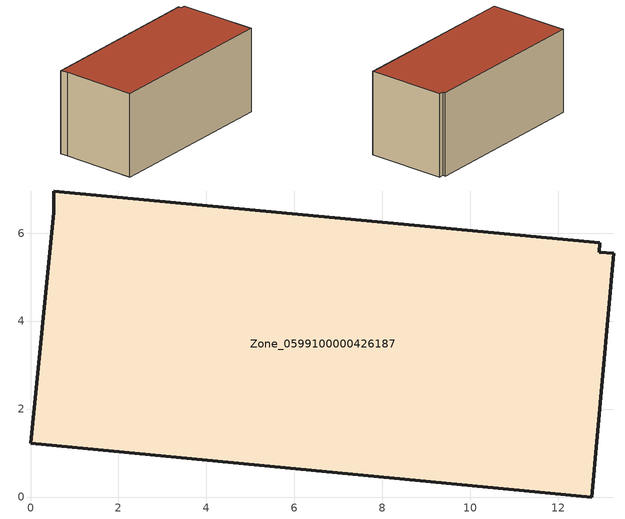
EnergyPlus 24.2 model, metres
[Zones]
Zone_0599100000426187
 floor ground (C_G): 0.52,6.47 0.53,6.96 12.95,5.78 12.93,5.57 13.27,5.54 12.76,0 0,1.22 z0
 wall outside (C_F): 12.95,5.78 0.53,6.96 0.52,6.47 0,1.22 12.76,0 13.27,5.54 12.93,5.57 12.95,5.78 z0:6.04
 roof outside (C_R): 0.53,6.96 0.52,6.47 0,1.22 12.76,0 13.27,5.54 12.93,5.57 12.95,5.78 z6.04
[BUILDING]
Pand.0599100000426187: North Axis=0; Terrain=City; Loads Convergence Tolerance Value=0.04; Temperature Convergence Tolerance Value=0.4; Solar Distribution=FullExterior; Maximum Number of Warmup Days=25; Minimum Number of Warmup Days=1
[Site:Location]
Rotterdam.The.Hague.AP_ZH_NLD Design_Conditions: Latitude=51.96; Longitude=4.45; Time Zone=1; Elevation=-4.5
[SITE:GROUNDTEMPERATURE:BUILDINGSURFACE]
18, 18, 18, 18, 18, 18, 18, 18, 18, 18, 18, 18
[MATERIAL] Thermal Absorptance=0.9; Solar Absorptance=0.7; Visible Absorptance=0.7
Name | Roughness | Thickness | Conductivity | Density | Specific Heat
G.TC.2006-2014 | MediumSmooth | 0.15 | 0.06 | 540 | 1210
F.TC.2006-2014 | Rough | 0.3 | 0.12 | 1920 | 840
R.TC.2006-2014 | MediumRough | 0.2 | 0.08 | 1500 | 1000
[CONSTRUCTION]
C_G: G.TC.2006-2014
C_F: F.TC.2006-2014
C_R: R.TC.2006-2014
[ZONE]
Zone_0599100000426187: Type=1; Multiplier=1; Ceiling Height=Autocalculate; Volume=Autocalculate; Floor Area=autocalculate; Part of Total Floor Area=Yes
[ZONEINFILTRATION:DESIGNFLOWRATE]
Infil_Zone_0599100000426187: Zone or ZoneList or Space or SpaceList=Zone_0599100000426187; Schedule=AlwaysOn; Design Flow Rate Calculation Method=Flow/Area; Flow Rate per Floor Area=0.0015; Constant Term Coefficient=1; Temperature Term Coefficient=0; Velocity Term Coefficient=0; Velocity Squared Term Coefficient=0
[HVACTEMPLATE:ZONE:IDEALLOADSAIRSYSTEM]
Zone_0599100000426187: Maximum Heating Supply Air Temperature=50; Minimum Cooling Supply Air Temperature=13; Maximum Heating Supply Air Humidity Ratio=0.0156; Minimum Cooling Supply Air Humidity Ratio=0.0077; Heating Limit=NoLimit; Cooling Limit=NoLimit; Dehumidification Control Type=ConstantSensibleHeatRatio; Cooling Sensible Heat Ratio=0.7; Dehumidification Setpoint=60; Humidification Control Type=None; Humidification Setpoint=30; Outdoor Air Method=None; Outdoor Air Flow Rate per Person=0.00944; Outdoor Air Flow Rate per Zone Floor Area=0; Outdoor Air Flow Rate per Zone=0; Demand Controlled Ventilation Type=None; Outdoor Air Economizer Type=NoEconomizer; Heat Recovery Type=None; Sensible Heat Recovery Effectiveness=0.7; Latent Heat Recovery Effectiveness=0.65
[ZONECONTROL:THERMOSTAT]
ThermostatControl_Zone_0599100000426187: Zone or ZoneList=Zone_0599100000426187; Control Type Schedule=DualSetpointControlType; Control 1=Thermostat_Zone_0599100000426187; Temperature Difference Between Cutout And Setpoint=0
[THERMOSTATSETPOINT:DUALSETPOINT]
Thermostat_Zone_0599100000426187: Heating Setpoint Temperature Schedule=HeatingSetpoint_Zone_0599100000426187; Cooling Setpoint Temperature Schedule=CoolingSetpoint_Zone_0599100000426187
[SCHEDULE:COMPACT]
HeatingSetpoint_Zone_0599100000426187: Through: 12/31, For: AllDays, Until: 24:00, 21
CoolingSetpoint_Zone_0599100000426187: Through: 12/31, For: AllDays, Until: 24:00, 24
DualSetpointControlType: Through: 12/31, For: AllDays, Until: 24:00, 4
AlwaysOn: Through: 12/31, For: AllDays, Until: 24:00, 1
